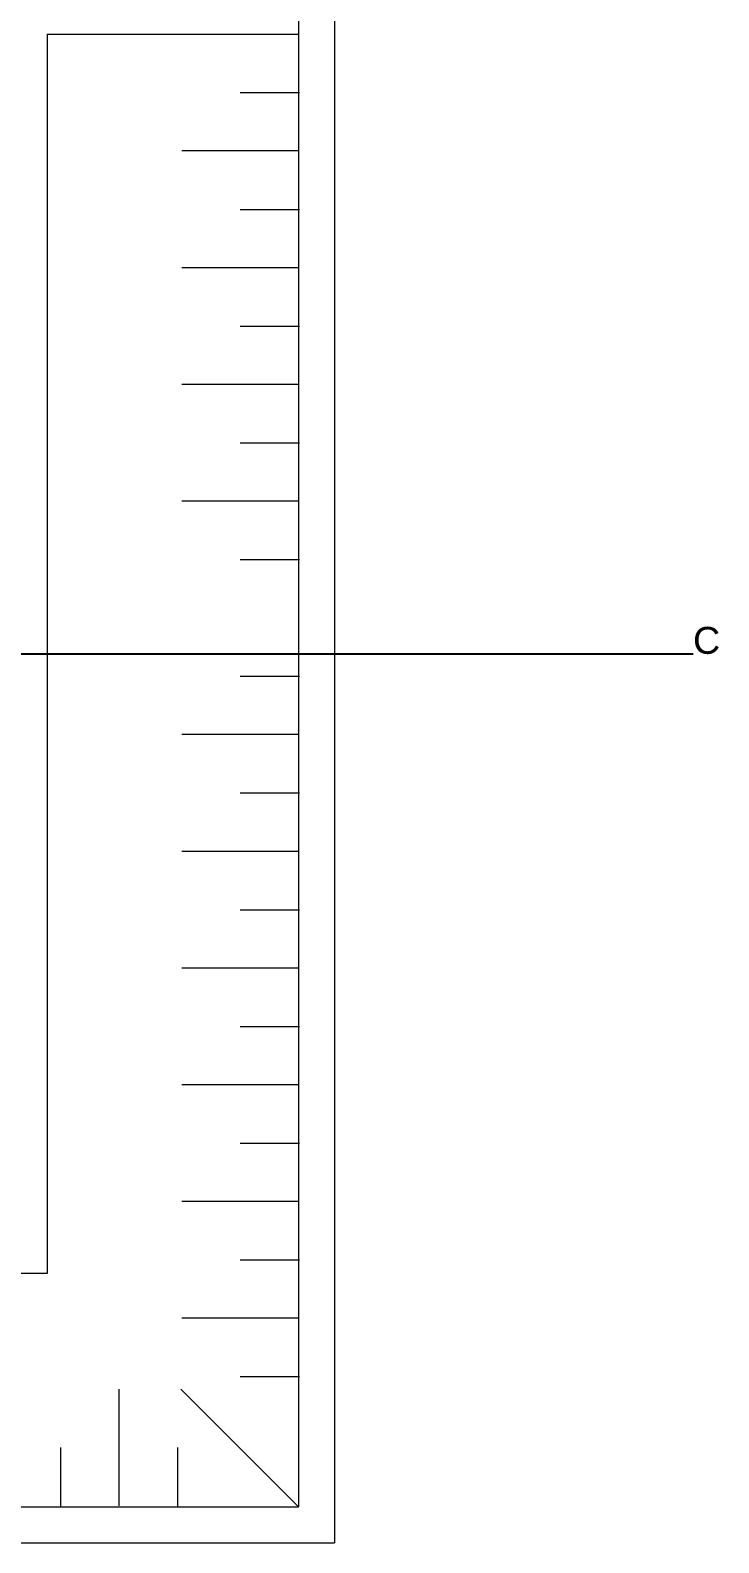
# Model space of a CAD drawing. Header units: millimetres. Extents: x 100 to 940, y 100 to 694.
# Drawn here: x 381.2 to 415.4, y 456.3 to 531.3 of the extents above; entities that cross this region are included whole.
import ezdxf

# ---------------------------------------------------------------- set-up
doc = ezdxf.new("R2010")
doc.units = ezdxf.units.MM
doc.layers.add('COTAS', color=5, linetype='Continuous', lineweight=5)
doc.layers.add('PAREDE', color=7, linetype='Continuous', lineweight=9)
doc.styles.get("Standard").update_dxf_attribs({"font": 'arial.ttf'})

msp = doc.modelspace()

# ---------------------------------------------------------------- linework, layer by layer
at = {"color": 1}
msp.add_line((206.864, 500.413), (414.104, 500.413), dxfattribs=at)
at = {"layer": 'PAREDE'}
for p, q in [((396.323, 634.452), (396.323, 456.327)), ((394.542, 632.671), (394.542, 458.109)), ((382.073, 531.14), (394.542, 531.14)), ((382.073, 531.14), (382.073, 469.687)), ((391.647, 528.245), (394.586, 528.245)), ((394.542, 525.351), (388.753, 525.351)), ((394.542, 525.351), (388.753, 525.351)), ((391.647, 522.456), (394.586, 522.456)), ((394.542, 519.562), (388.753, 519.562)), ((394.542, 519.562), (388.753, 519.562)), ((391.647, 516.667), (394.586, 516.667)), ((394.542, 513.773), (388.753, 513.773)), ((394.542, 513.773), (388.753, 513.773)), ((391.647, 510.878), (394.586, 510.878)), ((394.542, 507.984), (388.753, 507.984)), ((394.542, 507.984), (388.753, 507.984)), ((391.647, 505.089), (394.586, 505.089)), ((391.647, 499.3), (394.586, 499.3)), ((394.542, 496.405), (388.753, 496.405)), ((394.542, 496.405), (388.753, 496.405)), ((391.647, 493.511), (394.586, 493.511)), ((394.542, 490.616), (388.753, 490.616)), ((394.542, 490.616), (388.753, 490.616)), ((391.647, 487.722), (394.586, 487.722)), ((394.542, 484.827), (388.753, 484.827)), ((394.542, 484.827), (388.753, 484.827)), ((391.647, 481.933), (394.586, 481.933)), ((394.542, 479.038), (388.753, 479.038)), ((394.542, 479.038), (388.753, 479.038)), ((391.647, 476.144), (394.586, 476.144)), ((394.542, 473.249), (388.753, 473.249)), ((394.542, 473.249), (388.753, 473.249)), ((394.542, 473.249), (388.753, 473.249)), ((391.647, 470.355), (394.586, 470.355)), ((382.073, 469.687), (231.557, 469.687)), ((394.542, 467.46), (388.753, 467.46)), ((391.647, 464.566), (394.586, 464.566)), ((385.635, 458.153), (385.635, 463.942)), ((394.542, 458.109), (388.708, 463.942)), ((394.542, 458.109), (388.753, 463.898)), ((382.741, 461.048), (382.741, 458.109)), ((388.53, 461.048), (388.53, 458.109)), ((219.979, 458.109), (394.542, 458.109)), ((218.198, 456.327), (396.323, 456.327))]:
    msp.add_line(p, q, dxfattribs=at)

# ---------------------------------------------------------------- texts
at = {"layer": 'COTAS', "color": 1, "insert": (414.104, 501.749), "char_height": 1.336, "attachment_point": 1}
msp.add_mtext_dynamic_manual_height_columns('C', width=1385.51337, gutter_width=0.75, heights=[0], dxfattribs=at)

doc.saveas('drawing.dxf')
